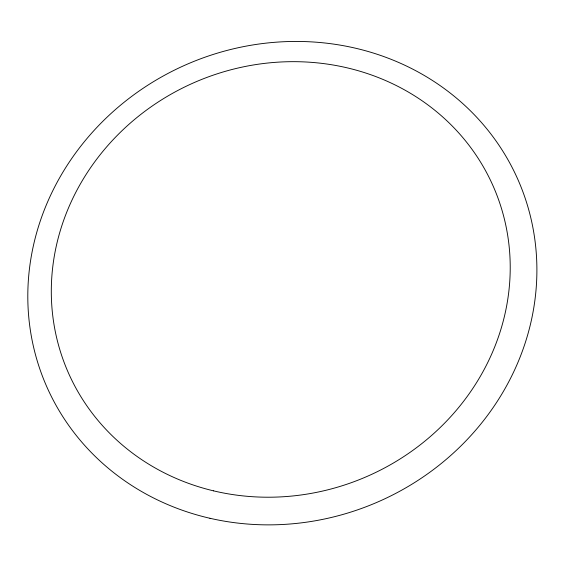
<?xml version="1.0" encoding="UTF-8"?>
<svg xmlns="http://www.w3.org/2000/svg" width="565" height="565" viewBox="0 0 565 565"><rect width="100%" height="100%" fill="white"/><g stroke="black" fill="none" stroke-linecap="round" stroke-linejoin="round"><path stroke-width="0.85" d="M209.933 518.275A257.35 238.734 -23.2 0 0 529.892 214.149A257.35 238.734 -23.2 0 0 107.223 117.033A257.35 238.734 -23.2 0 0 209.933 518.275M213.499 490.844A232.01 215.06 -23.2 0 0 504.383 219.051A232.01 215.06 -23.2 0 0 124.406 128.439A232.01 215.06 -23.2 0 0 213.499 490.844"/></g></svg>
